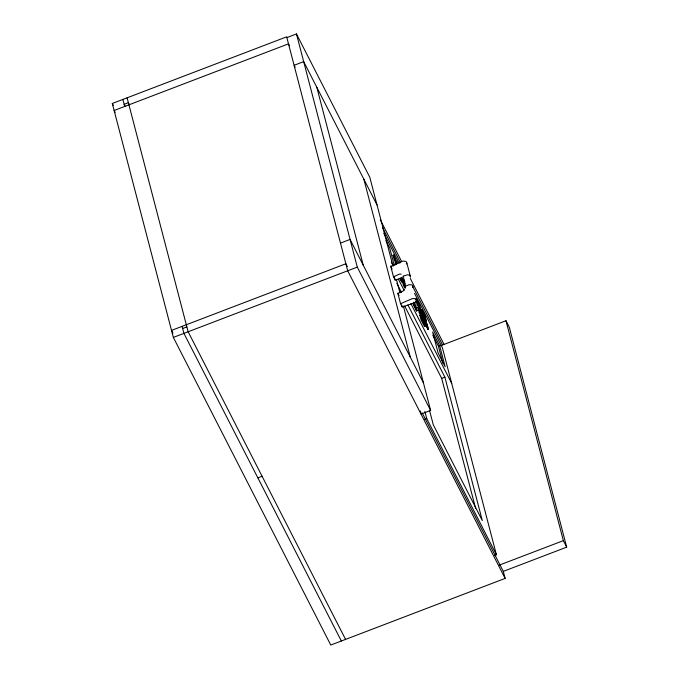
<?xml version="1.0" encoding="UTF-8"?>
<svg xmlns="http://www.w3.org/2000/svg" width="679" height="679" viewBox="0 0 679 679"><rect width="100%" height="100%" fill="white"/><g stroke="black" fill="none" stroke-linecap="round" stroke-linejoin="round"><path stroke-width="1.02" d="M406.322 263.987L406.882 263.079L406.017 261.381L402.834 261.092L390.748 266.295L393.481 276.786L395.17 280.087L401.654 278.017L403.284 278.297M412.526 287.557L413.095 286.648L412.221 284.951L409.038 284.662L405.787 286.139M404.353 289.568L403.131 291.011L397.86 293.345L400.559 303.7L402.248 307.001L414.835 302.775L416.702 300.491L415.837 298.794L412.645 298.505L400.559 303.7M393.481 276.786L399.617 274.036L401.17 274.163M112.307 103.471L286.657 36.836L347.699 270.777L505.125 578.406L330.775 645.05L173.349 337.421L112.307 103.471L113.274 105.364M286.945 37.583L296.46 33.95L369.8 177.27L393.014 266.261M340.561 243.065L350.067 239.432L423.407 382.752M182.643 328.509L186.869 326.888M173.349 337.421L357.29 267.11L296.46 33.95M396.655 264.521L394.38 260.193L393.09 255.253L393.718 255.015L397.487 263.359M394.38 260.193L395.008 259.955L393.718 255.015M396.349 261.619L396.969 261.381M403.139 276.2L407.341 274.825L409.683 275.199L410.549 276.896M402.078 277.55L401.459 277.787L405.592 285.757M404.862 288.202L403.462 285.477L402.172 280.537L402.8 280.3L405.482 287.972M399.795 278.305L401.654 281.938L402.274 281.7L401.247 277.745M404.718 284.153L405.338 283.915L402.545 278.458M403.462 285.477L404.081 285.239M415.76 299.269L416.38 299.032L419.639 305.397L420.929 310.345L420.309 310.583L417.05 304.209L416.015 300.262M414.487 303.258L415.115 303.021M413.341 302.367L413.859 304.345L413.239 304.574L416.499 310.948L417.118 310.71L415.828 305.762L413.969 302.13M417.05 304.209L417.67 303.98L416.38 299.032M415.828 305.762L415.209 306L416.499 310.948M419.019 305.635L419.639 305.397M425.079 326.268L421.82 319.902L420.539 314.963L419.911 315.2L421.201 320.14L424.46 326.506L425.079 326.268L423.789 321.328L419.198 312.45L417.908 307.511L418.527 307.273L421.786 313.639L423.076 318.578L422.457 318.816L421.939 316.838M421.192 309.879L421.812 309.641L425.071 316.015L426.353 320.955L425.733 321.192L422.474 314.827L421.192 309.879L422.117 311.703M419.198 312.45L419.817 312.213L418.527 307.273M421.167 313.876L421.786 313.639M422.474 314.827L423.102 314.589L421.812 309.641M424.443 316.244L425.071 316.015M423.34 318.12L423.959 317.882L427.218 324.248L428.508 329.196L427.889 329.434L424.63 323.06L423.34 318.12L424.731 320.853M421.201 320.14L421.82 319.902M423.17 321.566L423.789 321.328M424.63 323.06L425.249 322.831L423.959 317.882M426.599 324.486L427.218 324.248M442.869 363.248L438.439 346.265L439.678 345.798L432.642 332.039L438.116 353.021L445.152 366.77L439.678 345.798M440.603 345.73L505.982 320.734L509.318 327.253L566.693 547.155L503.292 571.387L505.125 578.406M475.639 508.469L441.698 378.39L444.881 377.168L407.867 304.846M403.411 306.11L430.63 410.43L421.124 414.071L420.318 410.99M257.859 477.872L262.086 476.259M424.757 419.359L426.735 418.603L424.867 411.457M494.448 555.532L496.417 554.777L442.419 347.826L414.546 293.362M498.972 565.251L563.358 540.645L505.982 320.734M563.358 540.645L566.693 547.155M377.023 204.956L303.683 61.636L294.168 65.269L295.11 67.102M380.342 219.903L401.586 261.423M410.277 278.407L444.083 344.465M289.458 45.739L288.49 43.855L114.14 110.49L115.107 112.383M382.659 227.864L400.525 262.781M412.594 286.368L442.53 344.881M383.788 233.253L399.167 263.308M385.952 240.706L389.763 248.141L394.253 265.37M393.09 255.253L394.491 257.978M417.67 303.98L420.929 310.345M423.102 314.589L426.353 320.955M395.008 259.955L396.867 263.596M403.097 276.217L403.784 277.456M432.803 335.265L438.439 346.265M417.908 307.511L418.841 309.327M419.817 312.213L423.076 318.578M425.249 322.831L428.508 329.196M402.172 280.537L403.105 282.354M419.911 315.2L422.245 319.75M400.415 278.067L402.274 281.7M413.859 304.345L417.118 310.71M391.299 262.069L393.2 265.786M398.335 279.094L404.107 290.357M410.837 303.513L451.679 383.338M390.748 266.295L391.579 267.916M391.91 268.578L392.139 269.028M396.816 283.236L401.62 292.632M404.684 306.059L441.698 378.39M397.86 293.345L398.14 293.897M398.361 294.321L399.031 295.628M357.29 267.11L430.63 410.43M426.735 418.603L496.417 554.777M347.317 266.584L345.866 263.758L171.515 330.401L172.967 333.228M422.168 412.857L503.292 571.387M129.341 104.583L128.373 102.699L124.147 104.311L125.114 106.196M345.569 639.397L188.142 331.759L127.1 97.818M341.342 641.01L183.916 333.381L182.082 326.361M444.881 377.168L482.294 520.564L433.27 424.748L429.527 410.413M427.108 326.463L427.889 329.434M419.274 306.628L420.309 310.583M406.882 263.079L410.498 276.922M404.047 278.976L404.82 281.938M401.136 279.96L401.654 281.938M396.239 264.683L395.721 262.705L395.102 262.943L395.619 264.92M396.485 279.544L399.948 292.827M394.423 277.227L395.17 280.087M401.764 305.117L402.248 307.001M363.868 179.256L410.26 357.052M316.83 87.328L363.223 265.124M122.874 99.44L124.707 106.459"/></g></svg>
